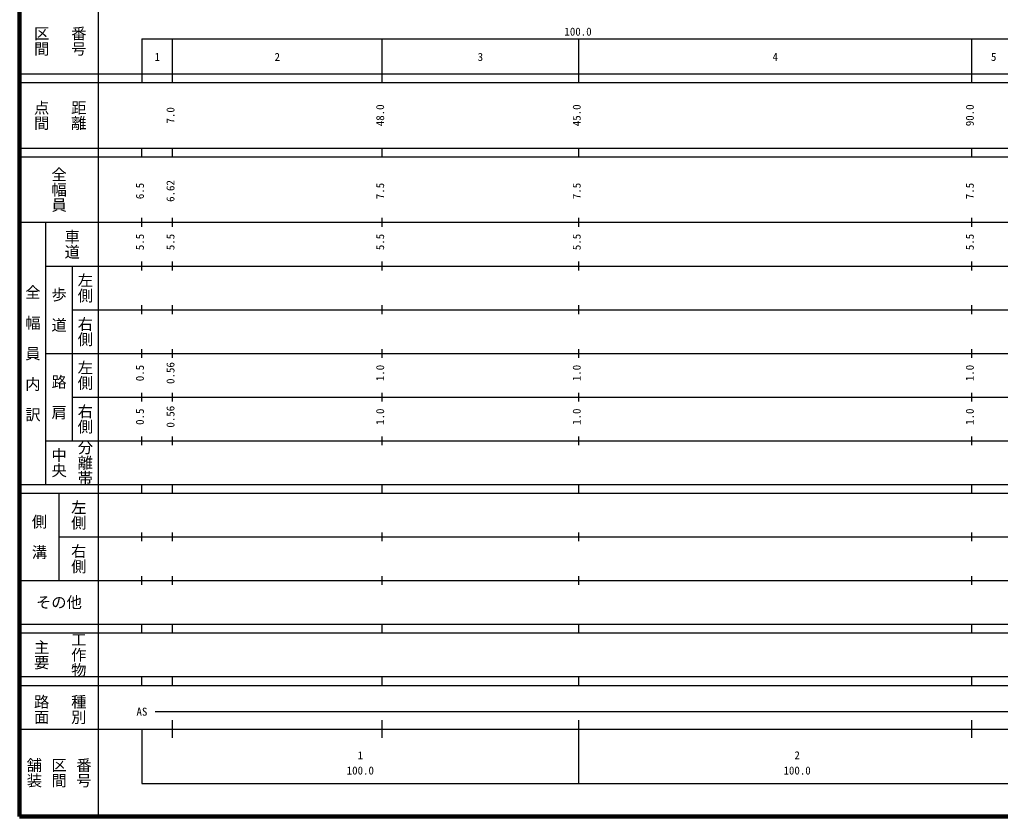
# Model space of a CAD drawing. Units: millimetres on the paper, enlarged 1000 times. Extents: x 40000 to 680000, y 20000 to 380000.
# Drawn here: x 40000 to 264539, y 20000 to 202409 of the extents above; entities that cross this region are included whole.
import ezdxf
from ezdxf.enums import TextEntityAlignment as Align

# ---------------------------------------------------------------- set-up
doc = ezdxf.new("R2010")
doc.units = ezdxf.units.MM
doc.header["$LTSCALE"] = 1000
doc.layers.add('M-TTL', color=2, linetype='Continuous', lineweight=140)
doc.layers.add('M-TTL-BAND', color=7, linetype='Continuous', lineweight=25)
doc.styles.add('@ＭＳ ゴシック', font='')
doc.styles.add('ＭＳ ゴシック', font='')
doc.styles.get('@ＭＳ ゴシック').set_extended_font_data('@MS Gothic')
doc.styles.get('ＭＳ ゴシック').set_extended_font_data('MS Gothic')

msp = doc.modelspace()

# ---------------------------------------------------------------- linework, layer by layer
at = {"layer": 'M-TTL'}
for p, q in [((40000, 380000), (40000, 20000)), ((40000, 20000), (680000, 20000))]:
    msp.add_line(p, q, dxfattribs=at)
at = {"layer": 'M-TTL-BAND'}
for p, q in [((58000, 370000), (58000, 20000)), ((68000, 198000), (579000, 198000)), ((68000, 198000), (68000, 188000)), ((75000, 188000), (75000, 198000)), ((123000, 188000), (123000, 198000)), ((168000, 188000), (168000, 198000)), ((258000, 188000), (258000, 198000)), ((40000, 190000), (579000, 190000)), ((40000, 188000), (579000, 188000)), ((40000, 173000), (579000, 173000)), ((68000, 171000), (68000, 173000)), ((75000, 171000), (75000, 173000)), ((123000, 171000), (123000, 173000)), ((168000, 171000), (168000, 173000)), ((258000, 171000), (258000, 173000)), ((40000, 171000), (579000, 171000)), ((40000, 156000), (579000, 156000)), ((46000, 96000), (46000, 156000)), ((68000, 155000), (68000, 157000)), ((75000, 155000), (75000, 157000)), ((123000, 155000), (123000, 157000)), ((168000, 155000), (168000, 157000)), ((258000, 155000), (258000, 157000)), ((46000, 146000), (579000, 146000)), ((52000, 146000), (52000, 106000)), ((68000, 145000), (68000, 147000)), ((75000, 145000), (75000, 147000)), ((123000, 145000), (123000, 147000)), ((168000, 145000), (168000, 147000)), ((258000, 145000), (258000, 147000)), ((68000, 135000), (68000, 137000)), ((75000, 135000), (75000, 137000)), ((123000, 135000), (123000, 137000)), ((168000, 135000), (168000, 137000)), ((258000, 135000), (258000, 137000)), ((52000, 136000), (579000, 136000)), ((46000, 126000), (579000, 126000)), ((68000, 125000), (68000, 127000)), ((75000, 125000), (75000, 127000)), ((123000, 125000), (123000, 127000)), ((168000, 125000), (168000, 127000)), ((258000, 125000), (258000, 127000)), ((68000, 115000), (68000, 117000)), ((75000, 115000), (75000, 117000)), ((123000, 115000), (123000, 117000)), ((168000, 115000), (168000, 117000)), ((258000, 115000), (258000, 117000)), ((52000, 116000), (579000, 116000)), ((46000, 106000), (579000, 106000)), ((68000, 105000), (68000, 107000)), ((75000, 105000), (75000, 107000)), ((123000, 105000), (123000, 107000)), ((168000, 105000), (168000, 107000)), ((258000, 105000), (258000, 107000)), ((40000, 96000), (579000, 96000)), ((68000, 94000), (68000, 96000)), ((75000, 94000), (75000, 96000)), ((123000, 94000), (123000, 96000)), ((168000, 94000), (168000, 96000)), ((258000, 94000), (258000, 96000)), ((40000, 94000), (579000, 94000)), ((49000, 94000), (49000, 74000)), ((49000, 84000), (579000, 84000)), ((68000, 83000), (68000, 85000)), ((75000, 83000), (75000, 85000)), ((123000, 83000), (123000, 85000)), ((168000, 83000), (168000, 85000)), ((258000, 83000), (258000, 85000)), ((68000, 73000), (68000, 75000)), ((75000, 73000), (75000, 75000)), ((123000, 73000), (123000, 75000)), ((168000, 73000), (168000, 75000)), ((258000, 73000), (258000, 75000)), ((40000, 74000), (579000, 74000)), ((40000, 64000), (579000, 64000)), ((68000, 62000), (68000, 64000)), ((75000, 62000), (75000, 64000)), ((123000, 62000), (123000, 64000)), ((168000, 62000), (168000, 64000)), ((258000, 62000), (258000, 64000)), ((40000, 62000), (579000, 62000)), ((40000, 52000), (579000, 52000)), ((68000, 50000), (68000, 52000)), ((75000, 50000), (75000, 52000)), ((123000, 50000), (123000, 52000)), ((168000, 50000), (168000, 52000)), ((258000, 50000), (258000, 52000)), ((40000, 50000), (579000, 50000)), ((71000, 44000), (572000, 44000)), ((75000, 38000), (75000, 42000)), ((123000, 38000), (123000, 42000)), ((168000, 27500), (168000, 42000)), ((258000, 38000), (258000, 42000)), ((40000, 40000), (579000, 40000)), ((68000, 40000), (68000, 27500)), ((68000, 27500), (579000, 27500))]:
    msp.add_line(p, q, dxfattribs=at)

# ---------------------------------------------------------------- texts
at = {"layer": 'M-TTL-BAND', "style": '@ＭＳ ゴシック'}
for s, p in [('区間', (45000, 197500)), ('番号', (53500, 197500)), ('点間', (45000, 180500)), ('距離', (53500, 180500)), ('全幅員', (49000, 163500)), ('車道', (52000, 151000)), ('左側', (55000, 141000)), ('全\u3000幅\u3000員\u3000内\u3000訳', (43000, 126000)), ('歩\u3000道', (49000, 136000)), ('右側', (55000, 131000)), ('左側', (55000, 121000)), ('路\u3000肩', (49000, 116000)), ('右側', (55000, 111000)), ('分離帯', (55000, 101000)), ('中央', (49000, 101000)), ('左側', (53500, 89000)), ('側\u3000溝', (44500, 84000)), ('右側', (53500, 79000)), ('工作物', (53500, 57000)), ('主要', (45000, 57000)), ('路面', (45000, 44500)), ('種別', (53500, 44500)), ('舗装', (43333, 30000)), ('区間', (49000, 30000)), ('番号', (54667, 30000))]:
    msp.add_text(s, height=2566, rotation=270, dxfattribs=at).set_placement(p, align=Align.MIDDLE_CENTER)
at = {"layer": 'M-TTL-BAND', "style": 'ＭＳ ゴシック'}
for s, p in [('100.0', (167844, 198195)), ('1', (71500, 192405)), ('2', (99000, 192405)), ('3', (145500, 192405)), ('4', (213000, 192405)), ('5', (263000, 192405)), ('AS', (68000, 42500)), ('1', (118000, 32523)), ('2', (218000, 32523)), ('100.0', (118000, 29033)), ('100.0', (218000, 29033))]:
    msp.add_text(s, height=1833, dxfattribs=at).set_placement(p, align=Align.BOTTOM_CENTER)
for s, p in [('7.0', (76000, 180500)), ('48.0', (124000, 180500)), ('45.0', (169000, 180500)), ('90.0', (259000, 180500)), ('6.5', (69000, 163174)), ('6.62', (76000, 163174)), ('7.5', (124000, 163174)), ('7.5', (169000, 163174)), ('7.5', (259000, 163174)), ('5.5', (69000, 151500)), ('5.5', (76000, 151500)), ('5.5', (124000, 151500)), ('5.5', (169000, 151500)), ('5.5', (259000, 151500)), ('0.56', (76000, 121500)), ('0.5', (69000, 121500)), ('1.0', (124000, 121500)), ('1.0', (169000, 121500)), ('1.0', (259000, 121500)), ('0.5', (69000, 111500)), ('0.56', (76000, 111500)), ('1.0', (124000, 111500)), ('1.0', (169000, 111500)), ('1.0', (259000, 111500))]:
    msp.add_text(s, height=1833, rotation=90, dxfattribs=at).set_placement(p, align=Align.BOTTOM_CENTER)
msp.add_text('その他', height=2566, dxfattribs=at).set_placement((49000, 69000), align=Align.MIDDLE_CENTER)

doc.saveas('drawing.dxf')
